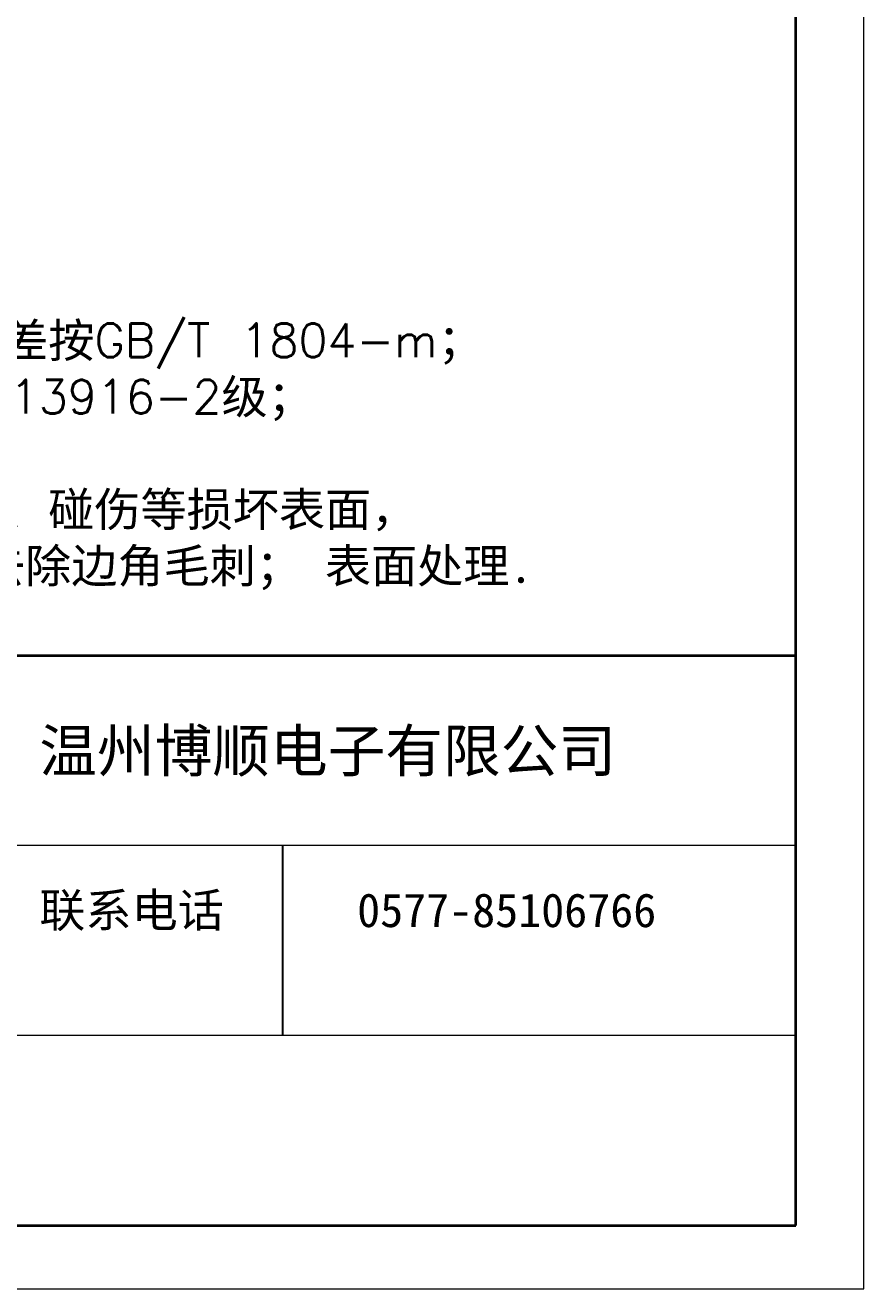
# Model space of a CAD drawing. Header units: millimetres. Extents: x -894 to 2281, y 379 to 1725.
# Drawn here: x 898.3 to 1156.2, y 568.3 to 956.9 of the extents above; entities that cross this region are included whole.
import ezdxf

# ---------------------------------------------------------------- set-up
doc = ezdxf.new("R2010")
doc.units = ezdxf.units.MM
doc.layers.add('layer 1', color=7, linetype='Continuous')
doc.styles.get("Standard").update_dxf_attribs({"font": 'txt', "bigfont": 'gbcbig.shx'})

msp = doc.modelspace()

# ---------------------------------------------------------------- linework, layer by layer
at = {"layer": 'layer 1', "color": 1}
msp.add_line((977.413, 704.59), (977.417, 646.184), dxfattribs=at)
at = {"layer": 'layer 1', "color": 1, "lineweight": 9}
for points in [[(1156.169, 568.309), (1156.169, 568.309), (1156.169, 1724.756), (1156.169, 1724.756)], [(1135.285, 704.59), (1135.285, 704.59), (884.678, 704.59), (884.678, 704.59)], [(1135.285, 704.59), (1135.285, 704.59), (1135.285, 704.59), (1135.285, 704.59)], [(1135.285, 646.184), (1135.285, 646.184), (884.678, 646.184), (884.678, 646.184)], [(1135.285, 646.184), (1135.285, 646.184), (1135.285, 646.184), (1135.285, 646.184)], [(279.043, 568.309), (279.043, 568.309), (1156.169, 568.309), (1156.169, 568.309)], [(1156.169, 568.309), (1156.169, 568.309), (1156.169, 568.309), (1156.169, 568.309)]]:
    msp.add_open_spline(points, degree=3, dxfattribs=at)
at = {"layer": 'layer 1', "lineweight": 35}
for points in [[(1135.285, 587.778), (1135.285, 587.778), (1135.285, 1705.287), (1135.285, 1705.287)], [(1135.285, 762.997), (1135.285, 762.997), (383.463, 762.997), (383.463, 762.997)], [(1135.285, 762.997), (1135.285, 762.997), (1135.285, 762.997), (1135.285, 762.997)], [(383.463, 587.778), (383.463, 587.778), (1135.285, 587.778), (1135.285, 587.778)], [(1135.285, 587.778), (1135.285, 587.778), (1135.285, 587.778), (1135.285, 587.778)]]:
    msp.add_open_spline(points, degree=3, dxfattribs=at)
at = {"layer": 'layer 1', "lineweight": 9}
for points in [[(383.463, 587.778), (383.463, 587.778), (1135.285, 587.778), (1135.285, 587.778)], [(1135.285, 587.778), (1135.285, 587.778), (1135.285, 587.778), (1135.285, 587.778)]]:
    msp.add_open_spline(points, degree=3, dxfattribs=at)

# ---------------------------------------------------------------- texts
at = {"attachment_point": 1}
for s, width, insert, char_height, own_width in [('{\\fSimSun|b0|i0|c134|p2;技术要求：\\P      制件材质5052 厚度\\fSimSun|b0|i0|c0|p2;0.6\\fSimSun|b0|i0|c134|p2;mm；\\P      制件未注公差尺寸的极限偏差按}GB/T 1804-m{\\fSimSun|b0|i0|c134|p2;；\\P      制件未注形位公差按}GB/T 13916-2{\\fSimSun|b0|i0|c134|p2;级； \\P      制件不得有裂纹或缺损； \\P      制件表面平整，不得有沟痕、碰伤等损坏表面，\\P      降低强度及寿命的缺陷； 去除边角毛刺； 表面处理.}', 235.38608, (678.546, 899.864), 10.4, 612.00381), ('{\\fSimHei|b0|i0|c134|p49;温州博顺电子有限公司}', 73.86548, (902.659, 740.278), 13, 192.05024), ('{\\fSimHei|b0|i0|c134|p49;联系电话}', 73.86548, (902.659, 689.931), 10.4, 192.05024), ('{\\fSimHei|b0|i0|c134|p49;0577-85106766}', 73.86548, (1000.397, 689.931), 10.4, 192.05024)]:
    msp.add_mtext_dynamic_manual_height_columns(s, width=width, gutter_width=1, heights=[0], dxfattribs=dict(at, insert=insert, char_height=char_height)).dxf.set("width", own_width)

doc.saveas('drawing.dxf')
